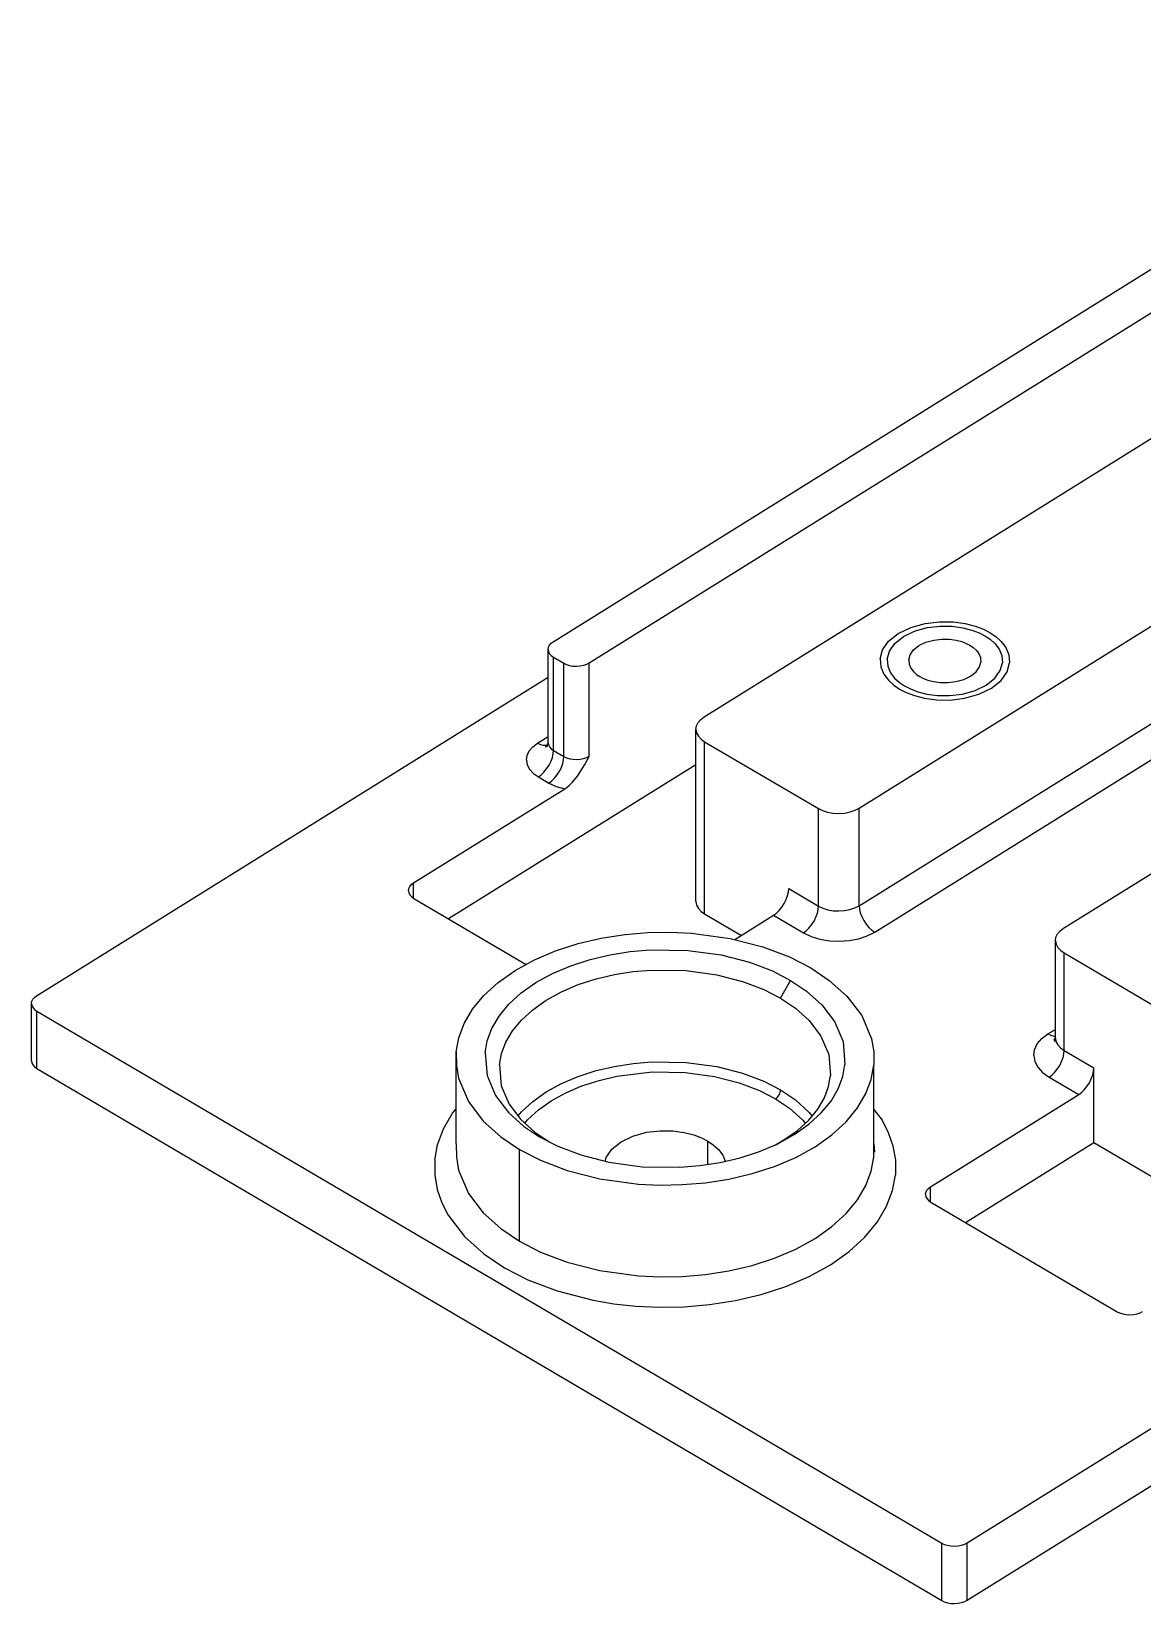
# Model space of a CAD drawing. Header units: millimetres. Extents: x -39.2 to 39.2, y -10.3 to 39.2.
# Drawn here: x -39.18 to -8.35, y -10.27 to 33.35 of the extents above; entities that cross this region are included whole.
import ezdxf

# ---------------------------------------------------------------- set-up
doc = ezdxf.new("R2010")
doc.units = ezdxf.units.MM
doc.layers.add('VISIBLE', color=7, linetype='Continuous')

msp = doc.modelspace()

# ---------------------------------------------------------------- linework, layer by layer
at = {"layer": 'VISIBLE'}
for p, q in [((-24.705, 16.419), (2.467, 33.351)), ((-23.701, 15.829), (3.471, 32.76)), ((-20.516, 14.33), (6.238, 31.001)), ((-16.212, 11.8), (10.542, 28.471)), ((-16.212, 9.093), (10.542, 25.764)), ((-15.781, 8.363), (10.972, 25.034)), ((-10.542, 8.467), (16.212, 25.138)), ((-13.214, -8.585), (39.039, 23.975)), ((-13.214, -10.177), (39.039, 22.383)), ((-15.395, 16.43), (-15.126, 16.646)), ((-15.126, 16.646), (-14.778, 16.815)), ((-14.983, 16.561), (-14.673, 16.712)), ((-14.778, 16.815), (-14.384, 16.924)), ((-14.673, 16.712), (-14.323, 16.809)), ((-14.384, 16.924), (-13.983, 16.972)), ((-14.323, 16.809), (-13.967, 16.852)), ((-13.983, 16.972), (-13.607, 16.967)), ((-13.967, 16.852), (-13.632, 16.847)), ((-13.632, 16.847), (-13.336, 16.807)), ((-13.607, 16.967), (-13.274, 16.922)), ((-13.336, 16.807), (-13.086, 16.743)), ((-13.274, 16.922), (-12.993, 16.85)), ((-13.086, 16.743), (-12.883, 16.665)), ((-12.993, 16.85), (-12.764, 16.762)), ((-12.883, 16.665), (-12.721, 16.581)), ((-12.764, 16.762), (-12.581, 16.668)), ((-12.721, 16.581), (-12.578, 16.486)), ((-12.581, 16.668), (-12.421, 16.561)), ((-24.846, 16.204), (-24.837, 16.266)), ((-24.846, 13.617), (-24.846, 16.204)), ((-24.846, 16.204), (-24.834, 16.142)), ((-24.837, 16.266), (-24.808, 16.325)), ((-24.834, 16.142), (-24.802, 16.084)), ((-24.808, 16.325), (-24.762, 16.376)), ((-24.762, 16.376), (-24.705, 16.419)), ((-15.633, 15.945), (-15.565, 16.189)), ((-15.565, 16.189), (-15.395, 16.43)), ((-15.433, 15.938), (-15.373, 16.155)), ((-15.373, 16.155), (-15.222, 16.37)), ((-15.222, 16.37), (-14.983, 16.561)), ((-14.796, 16.055), (-14.702, 16.189)), ((-14.702, 16.189), (-14.553, 16.309)), ((-14.553, 16.309), (-14.359, 16.402)), ((-14.359, 16.402), (-14.14, 16.463)), ((-14.14, 16.463), (-13.918, 16.49)), ((-13.918, 16.49), (-13.708, 16.487)), ((-13.708, 16.487), (-13.523, 16.462)), ((-13.523, 16.462), (-13.367, 16.422)), ((-13.367, 16.422), (-13.24, 16.373)), ((-13.24, 16.373), (-13.139, 16.321)), ((-13.139, 16.321), (-13.049, 16.261)), ((-13.049, 16.261), (-12.966, 16.186)), ((-12.966, 16.186), (-12.895, 16.092)), ((-12.578, 16.486), (-12.444, 16.365)), ((-12.444, 16.365), (-12.33, 16.216)), ((-12.421, 16.561), (-12.27, 16.425)), ((-12.33, 16.216), (-12.255, 16.038)), ((-12.27, 16.425), (-12.142, 16.257)), ((-12.142, 16.257), (-12.057, 16.057)), ((-24.802, 16.084), (-24.754, 16.034)), ((-24.754, 16.034), (-24.694, 15.992)), ((-24.694, 13.404), (-24.694, 15.992)), ((-24.694, 15.992), (-24.408, 15.823)), ((-24.408, 13.236), (-24.408, 15.823)), ((-24.408, 15.823), (-24.336, 15.788)), ((-24.336, 15.788), (-24.251, 15.761)), ((-24.251, 15.761), (-24.154, 15.743)), ((-24.154, 15.743), (-24.052, 15.737)), ((-24.052, 15.737), (-23.95, 15.745)), ((-23.95, 15.745), (-23.854, 15.764)), ((-23.854, 15.764), (-23.77, 15.793)), ((-23.77, 15.793), (-23.701, 15.829)), ((-23.701, 13.242), (-23.701, 15.829)), ((-15.633, 15.945), (-15.613, 15.717)), ((-15.613, 15.717), (-15.528, 15.517)), ((-15.433, 15.938), (-15.416, 15.736)), ((-15.416, 15.736), (-15.34, 15.558)), ((-14.834, 15.919), (-14.796, 16.055)), ((-14.834, 15.919), (-14.823, 15.793)), ((-14.823, 15.793), (-14.776, 15.681)), ((-12.968, 15.585), (-12.874, 15.719)), ((-12.895, 16.092), (-12.847, 15.981)), ((-12.874, 15.719), (-12.837, 15.855)), ((-12.847, 15.981), (-12.837, 15.855)), ((-12.298, 15.618), (-12.238, 15.835)), ((-12.255, 16.038), (-12.238, 15.835)), ((-12.106, 15.585), (-12.038, 15.829)), ((-12.057, 16.057), (-12.038, 15.829)), ((-39.039, 6.594), (-24.846, 15.438)), ((-15.528, 15.517), (-15.401, 15.349)), ((-15.401, 15.349), (-15.25, 15.213)), ((-15.34, 15.558), (-15.227, 15.409)), ((-15.227, 15.409), (-15.092, 15.288)), ((-15.092, 15.288), (-14.95, 15.192)), ((-14.776, 15.681), (-14.705, 15.588)), ((-14.705, 15.588), (-14.621, 15.513)), ((-14.621, 15.513), (-14.532, 15.453)), ((-14.532, 15.453), (-14.431, 15.401)), ((-14.431, 15.401), (-14.303, 15.352)), ((-14.303, 15.352), (-14.147, 15.312)), ((-14.147, 15.312), (-13.962, 15.287)), ((-13.962, 15.287), (-13.753, 15.284)), ((-13.753, 15.284), (-13.53, 15.311)), ((-13.53, 15.311), (-13.311, 15.371)), ((-13.311, 15.371), (-13.118, 15.465)), ((-13.118, 15.465), (-12.968, 15.585)), ((-12.687, 15.212), (-12.448, 15.404)), ((-12.544, 15.128), (-12.275, 15.344)), ((-12.448, 15.404), (-12.298, 15.618)), ((-12.275, 15.344), (-12.106, 15.585)), ((-15.25, 15.213), (-15.089, 15.105)), ((-15.089, 15.105), (-14.907, 15.012)), ((-14.95, 15.192), (-14.788, 15.109)), ((-14.907, 15.012), (-14.678, 14.924)), ((-14.788, 15.109), (-14.584, 15.031)), ((-14.678, 14.924), (-14.397, 14.852)), ((-14.584, 15.031), (-14.334, 14.967)), ((-14.397, 14.852), (-14.064, 14.806)), ((-14.334, 14.967), (-14.038, 14.926)), ((-14.038, 14.926), (-13.703, 14.922)), ((-13.703, 14.922), (-13.347, 14.965)), ((-13.687, 14.801), (-13.286, 14.849)), ((-13.347, 14.965), (-12.997, 15.062)), ((-13.286, 14.849), (-12.892, 14.959)), ((-12.997, 15.062), (-12.687, 15.212)), ((-12.892, 14.959), (-12.544, 15.128)), ((-14.064, 14.806), (-13.687, 14.801)), ((-20.742, 13.986), (-20.727, 14.085)), ((-20.742, 9.209), (-20.742, 13.986)), ((-20.742, 13.986), (-20.723, 13.886)), ((-20.727, 14.085), (-20.681, 14.178)), ((-20.681, 14.178), (-20.608, 14.261)), ((-20.608, 14.261), (-20.516, 14.33)), ((-25.27, 13.505), (-25.135, 13.608)), ((-25.135, 13.608), (-24.846, 13.788)), ((-25.135, 13.608), (-25.057, 13.569)), ((-25.057, 13.569), (-24.977, 13.548)), ((-24.977, 13.548), (-24.9, 13.547)), ((-24.913, 13.506), (-24.868, 13.541)), ((-24.902, 13.494), (-24.864, 13.547)), ((-24.9, 13.547), (-24.859, 13.56)), ((-24.879, 13.505), (-24.85, 13.585)), ((-24.856, 13.53), (-24.846, 13.617)), ((-24.846, 13.617), (-24.835, 13.558)), ((-24.835, 13.558), (-24.805, 13.502)), ((-20.723, 13.886), (-20.671, 13.794)), ((-20.671, 13.794), (-20.594, 13.712)), ((-20.594, 13.712), (-20.499, 13.645)), ((-20.499, 8.869), (-20.499, 13.645)), ((-20.499, 13.645), (-17.343, 11.79)), ((-25.446, 13.134), (-25.428, 13.264)), ((-25.446, 13.134), (-25.422, 13.004)), ((-25.428, 13.264), (-25.368, 13.39)), ((-25.368, 13.39), (-25.27, 13.505)), ((-24.817, 12.99), (-24.763, 13.101)), ((-24.805, 13.502), (-24.758, 13.45)), ((-24.763, 13.101), (-24.724, 13.21)), ((-24.758, 13.45), (-24.694, 13.404)), ((-24.724, 13.21), (-24.701, 13.313)), ((-24.701, 13.313), (-24.694, 13.404)), ((-24.694, 13.404), (-24.408, 13.236)), ((-24.437, 13.042), (-24.415, 13.144)), ((-24.415, 13.144), (-24.408, 13.236)), ((-24.408, 13.236), (-24.331, 13.199)), ((-24.331, 13.199), (-24.244, 13.172)), ((-24.244, 13.172), (-24.15, 13.155)), ((-24.15, 13.155), (-24.052, 13.15)), ((-24.052, 13.15), (-23.954, 13.157)), ((-24.052, 13.15), (-23.954, 13.157)), ((-24.052, 13.15), (-23.954, 13.157)), ((-23.954, 13.157), (-23.861, 13.175)), ((-23.954, 13.157), (-23.861, 13.175)), ((-23.954, 13.157), (-23.861, 13.175)), ((-23.861, 13.175), (-23.775, 13.204)), ((-23.861, 13.175), (-23.775, 13.204)), ((-23.861, 13.175), (-23.775, 13.204)), ((-23.823, 13.016), (-23.757, 13.136)), ((-23.775, 13.204), (-23.701, 13.242)), ((-23.775, 13.204), (-23.701, 13.242)), ((-23.775, 13.204), (-23.701, 13.242)), ((-23.757, 13.136), (-23.733, 13.181)), ((-23.757, 13.136), (-23.733, 13.181)), ((-23.757, 13.136), (-23.733, 13.181)), ((-23.733, 13.181), (-23.723, 13.2)), ((-23.733, 13.181), (-23.723, 13.2)), ((-23.733, 13.181), (-23.723, 13.2)), ((-23.723, 13.2), (-23.715, 13.215)), ((-23.715, 13.215), (-23.709, 13.226)), ((-23.709, 13.226), (-23.706, 13.231)), ((-23.706, 13.231), (-23.704, 13.235)), ((-23.704, 13.235), (-23.703, 13.238)), ((-23.703, 13.238), (-23.702, 13.239)), ((-23.702, 13.239), (-23.701, 13.24)), ((-23.701, 13.242), (-23.701, 13.242)), ((-23.701, 13.242), (-23.701, 13.242)), ((-23.701, 13.242), (-23.701, 13.242)), ((-23.701, 13.242), (-23.701, 13.242)), ((-23.701, 13.242), (-23.701, 13.242)), ((-23.701, 13.242), (-23.701, 13.242)), ((-23.701, 13.242), (-23.701, 13.242)), ((-23.701, 13.241), (-23.701, 13.242)), ((-23.701, 13.241), (-23.701, 13.241)), ((-23.701, 13.24), (-23.701, 13.241)), ((-27.611, 8.735), (-20.742, 13.016)), ((-25.422, 13.004), (-25.356, 12.88)), ((-25.356, 12.88), (-25.252, 12.766)), ((-25.252, 12.766), (-25.112, 12.666)), ((-25.112, 12.666), (-25.036, 12.722)), ((-25.112, 12.666), (-24.826, 12.498)), ((-25.036, 12.722), (-24.959, 12.796)), ((-24.959, 12.796), (-24.884, 12.887)), ((-24.884, 12.887), (-24.817, 12.99)), ((-24.672, 12.627), (-24.597, 12.718)), ((-24.597, 12.718), (-24.53, 12.822)), ((-24.53, 12.822), (-24.476, 12.932)), ((-24.476, 12.932), (-24.437, 13.042)), ((-24.175, 12.513), (-24.031, 12.687)), ((-24.031, 12.687), (-23.914, 12.862)), ((-23.914, 12.862), (-23.823, 13.016)), ((-28.577, 9.725), (-24.383, 12.339)), ((-24.826, 12.498), (-24.749, 12.553)), ((-24.826, 12.498), (-24.62, 12.402)), ((-24.749, 12.553), (-24.672, 12.627)), ((-24.62, 12.402), (-24.383, 12.339)), ((-24.383, 12.339), (-24.382, 12.34)), ((-24.383, 12.339), (-24.383, 12.339)), ((-24.383, 12.339), (-24.383, 12.339)), ((-24.383, 12.339), (-24.383, 12.339)), ((-24.383, 12.339), (-24.383, 12.339)), ((-24.383, 12.339), (-24.383, 12.339)), ((-24.382, 12.34), (-24.382, 12.34)), ((-24.382, 12.34), (-24.381, 12.34)), ((-24.381, 12.34), (-24.379, 12.342)), ((-24.379, 12.342), (-24.376, 12.343)), ((-24.376, 12.343), (-24.373, 12.345)), ((-24.373, 12.345), (-24.366, 12.35)), ((-24.366, 12.35), (-24.345, 12.364)), ((-24.345, 12.364), (-24.318, 12.384)), ((-24.318, 12.384), (-24.251, 12.44)), ((-24.251, 12.44), (-24.175, 12.513)), ((-17.343, 9.083), (-17.343, 11.79)), ((-17.343, 11.79), (-17.229, 11.735)), ((-16.323, 11.743), (-16.212, 11.8)), ((-16.212, 9.093), (-16.212, 11.8)), ((-17.229, 11.735), (-17.093, 11.69)), ((-17.093, 11.69), (-16.938, 11.662)), ((-16.938, 11.662), (-16.774, 11.653)), ((-16.774, 11.653), (-16.61, 11.665)), ((-16.61, 11.665), (-16.457, 11.696)), ((-16.457, 11.696), (-16.323, 11.743)), ((-28.71, 9.572), (-28.68, 9.631)), ((-28.68, 9.631), (-28.635, 9.682)), ((-28.635, 9.682), (-28.577, 9.725)), ((-28.577, 9.305), (-28.577, 9.725)), ((-28.719, 9.51), (-28.71, 9.572)), ((-28.719, 9.51), (-28.707, 9.448)), ((-28.707, 9.448), (-28.675, 9.39)), ((-28.675, 9.39), (-28.627, 9.339)), ((-28.627, 9.339), (-28.567, 9.297)), ((-28.567, 9.297), (-25.451, 7.466)), ((-20.742, 9.209), (-20.723, 9.11)), ((-18.289, 9.153), (-18.235, 9.264)), ((-18.235, 9.264), (-18.196, 9.373)), ((-18.196, 9.373), (-18.174, 9.476)), ((-18.174, 9.476), (-18.167, 9.567)), ((-18.167, 9.567), (-18.167, 9.567)), ((-18.167, 9.567), (-17.343, 9.083)), ((-20.723, 9.11), (-20.671, 9.017)), ((-20.671, 9.017), (-20.594, 8.936)), ((-20.594, 8.936), (-20.499, 8.869)), ((-20.499, 8.869), (-19.481, 8.27)), ((-19.666, 8.155), (-18.585, 8.829)), ((-18.585, 8.829), (-18.508, 8.885)), ((-18.585, 8.829), (-17.761, 8.345)), ((-18.508, 8.885), (-18.431, 8.959)), ((-18.431, 8.959), (-18.356, 9.05)), ((-18.356, 9.05), (-18.289, 9.153)), ((-17.465, 8.669), (-17.411, 8.78)), ((-17.411, 8.78), (-17.372, 8.889)), ((-17.372, 8.889), (-17.35, 8.992)), ((-17.35, 8.992), (-17.343, 9.083)), ((-17.343, 9.083), (-17.22, 9.024)), ((-17.22, 9.024), (-17.081, 8.981)), ((-17.081, 8.981), (-16.93, 8.955)), ((-16.93, 8.955), (-16.774, 8.947)), ((-16.93, 8.955), (-16.774, 8.947)), ((-16.93, 8.955), (-16.774, 8.947)), ((-16.774, 8.947), (-16.618, 8.957)), ((-16.774, 8.947), (-16.618, 8.957)), ((-16.774, 8.947), (-16.618, 8.957)), ((-16.618, 8.957), (-16.469, 8.986)), ((-16.469, 8.986), (-16.332, 9.032)), ((-16.332, 9.032), (-16.212, 9.093)), ((-16.212, 9.093), (-16.205, 9.002)), ((-16.205, 9.002), (-16.182, 8.9)), ((-16.182, 8.9), (-16.142, 8.791)), ((-16.142, 8.791), (-16.086, 8.682)), ((-23.367, 8.194), (-22.717, 8.296)), ((-22.717, 8.296), (-22.076, 8.35)), ((-22.076, 8.35), (-21.454, 8.361)), ((-21.454, 8.361), (-20.862, 8.333)), ((-20.862, 8.333), (-19.789, 8.187)), ((-17.761, 8.345), (-17.685, 8.401)), ((-17.761, 8.345), (-17.546, 8.242)), ((-17.685, 8.401), (-17.607, 8.475)), ((-17.607, 8.475), (-17.532, 8.566)), ((-17.532, 8.566), (-17.465, 8.669)), ((-16.086, 8.682), (-16.017, 8.579)), ((-16.086, 8.682), (-16.017, 8.579)), ((-16.017, 8.579), (-15.94, 8.489)), ((-16.017, 8.579), (-15.94, 8.489)), ((-15.991, 8.256), (-15.781, 8.363)), ((-15.94, 8.489), (-15.86, 8.417)), ((-15.86, 8.417), (-15.781, 8.363)), ((-10.753, 8.222), (-10.707, 8.316)), ((-10.707, 8.316), (-10.634, 8.399)), ((-10.634, 8.399), (-10.542, 8.467)), ((-24.636, 7.842), (-24.012, 8.043)), ((-24.012, 8.043), (-23.367, 8.194)), ((-22.563, 7.821), (-22.01, 7.867)), ((-22.01, 7.867), (-20.963, 7.853)), ((-20.963, 7.853), (-20.038, 7.727)), ((-19.789, 8.187), (-18.884, 7.954)), ((-18.884, 7.954), (-18.145, 7.672)), ((-17.546, 8.242), (-17.302, 8.166)), ((-17.302, 8.166), (-17.039, 8.12)), ((-17.039, 8.12), (-16.765, 8.106)), ((-16.765, 8.106), (-16.492, 8.125)), ((-16.492, 8.125), (-16.231, 8.175)), ((-16.231, 8.175), (-15.991, 8.256)), ((-10.768, 8.123), (-10.753, 8.222)), ((-10.768, 5.416), (-10.768, 8.123)), ((-10.768, 8.123), (-10.748, 8.024)), ((-10.748, 8.024), (-10.697, 7.931)), ((-10.697, 7.931), (-10.62, 7.85)), ((-25.759, 7.297), (-25.223, 7.592)), ((-25.223, 7.592), (-24.636, 7.842)), ((-24.723, 7.214), (-24.217, 7.429)), ((-24.217, 7.429), (-23.679, 7.603)), ((-23.679, 7.603), (-23.123, 7.733)), ((-23.123, 7.733), (-22.563, 7.821)), ((-20.038, 7.727), (-19.258, 7.526)), ((-19.258, 7.526), (-18.621, 7.283)), ((-18.145, 7.672), (-17.557, 7.37)), ((-10.62, 7.85), (-10.525, 7.783)), ((-10.525, 5.076), (-10.525, 7.783)), ((-10.525, 7.783), (-7.369, 5.928)), ((-26.229, 6.965), (-25.759, 7.297)), ((-25.185, 6.96), (-24.723, 7.214)), ((-24.007, 6.905), (-23.513, 7.065)), ((-23.513, 7.065), (-23.001, 7.184)), ((-23.001, 7.184), (-22.486, 7.265)), ((-22.486, 7.265), (-21.977, 7.308)), ((-21.977, 7.308), (-21.014, 7.295)), ((-21.014, 7.295), (-20.163, 7.178)), ((-20.163, 7.178), (-19.445, 6.994)), ((-19.445, 6.994), (-18.859, 6.77)), ((-18.621, 7.283), (-18.114, 7.022)), ((-18.393, 6.53), (-18.114, 7.022)), ((-18.114, 7.022), (-17.669, 6.723)), ((-17.557, 7.37), (-17.04, 7.023)), ((-17.04, 7.023), (-16.554, 6.584)), ((-39.142, 6.5), (-39.096, 6.551)), ((-39.096, 6.551), (-39.039, 6.594)), ((-26.94, 6.219), (-26.625, 6.602)), ((-26.625, 6.602), (-26.229, 6.965)), ((-25.932, 6.361), (-25.591, 6.673)), ((-25.591, 6.673), (-25.185, 6.96)), ((-24.898, 6.473), (-24.473, 6.706)), ((-24.473, 6.706), (-24.007, 6.905)), ((-18.859, 6.77), (-18.393, 6.53)), ((-17.669, 6.723), (-17.249, 6.345)), ((-16.554, 6.584), (-16.142, 6.043)), ((-39.18, 6.379), (-39.171, 6.441)), ((-39.18, 4.787), (-39.18, 6.379)), ((-39.18, 6.379), (-39.168, 6.317)), ((-39.171, 6.441), (-39.142, 6.5)), ((-39.168, 6.317), (-39.136, 6.259)), ((-39.136, 6.259), (-39.088, 6.208)), ((-39.088, 6.208), (-39.029, 6.166)), ((-39.029, 4.574), (-39.029, 6.166)), ((-39.029, 6.166), (-13.921, -8.591)), ((-27.171, 5.825), (-26.94, 6.219)), ((-26.203, 6.03), (-25.932, 6.361)), ((-25.585, 5.922), (-25.271, 6.209)), ((-25.271, 6.209), (-24.898, 6.473)), ((-18.393, 6.53), (-17.983, 6.255)), ((-17.983, 6.255), (-17.597, 5.907)), ((-17.249, 6.345), (-16.895, 5.879)), ((-27.319, 5.428), (-27.171, 5.825)), ((-26.53, 5.349), (-26.402, 5.69)), ((-26.402, 5.69), (-26.203, 6.03)), ((-25.835, 5.618), (-25.585, 5.922)), ((-17.597, 5.907), (-17.271, 5.478)), ((-16.895, 5.879), (-16.659, 5.323)), ((-16.142, 6.043), (-15.869, 5.399)), ((-27.39, 5.039), (-27.319, 5.428)), ((-26.591, 5.013), (-26.53, 5.349)), ((-26.135, 4.991), (-26.018, 5.305)), ((-26.018, 5.305), (-25.835, 5.618)), ((-17.271, 5.478), (-17.054, 4.967)), ((-16.659, 5.323), (-16.605, 4.691)), ((-15.869, 5.399), (-15.806, 5.041)), ((-11.345, 5.099), (-11.269, 5.259)), ((-11.269, 5.259), (-11.143, 5.406)), ((-11.143, 5.406), (-10.972, 5.536)), ((-10.972, 5.536), (-10.768, 5.663)), ((-10.972, 5.536), (-10.894, 5.498)), ((-10.894, 5.498), (-10.814, 5.477)), ((-10.814, 5.477), (-10.768, 5.476)), ((-10.802, 5.363), (-10.772, 5.406)), ((-10.796, 5.34), (-10.768, 5.416)), ((-10.787, 5.407), (-10.768, 5.421)), ((-10.778, 5.329), (-10.768, 5.416)), ((-10.768, 5.416), (-10.75, 5.322)), ((-10.75, 5.322), (-10.702, 5.232)), ((-27.39, 2.491), (-27.39, 5.039)), ((-27.39, 5.039), (-27.389, 4.662)), ((-26.591, 5.013), (-26.537, 4.38)), ((-26.191, 4.682), (-26.135, 4.991)), ((-17.054, 4.967), (-17.004, 4.385)), ((-15.806, 5.041), (-15.806, 4.665)), ((-11.368, 4.933), (-11.345, 5.099)), ((-11.368, 4.933), (-11.337, 4.768)), ((-10.702, 5.232), (-10.627, 5.149)), ((-10.627, 5.149), (-10.525, 5.076)), ((-10.593, 4.772), (-10.555, 4.882)), ((-10.555, 4.882), (-10.532, 4.985)), ((-10.532, 4.985), (-10.525, 5.076)), ((-10.525, 5.076), (-9.702, 4.592)), ((-39.18, 4.787), (-39.168, 4.725)), ((-39.168, 4.725), (-39.136, 4.667)), ((-39.136, 4.667), (-39.088, 4.616)), ((-39.088, 4.616), (-39.029, 4.574)), ((-39.029, 4.574), (-13.921, -10.183)), ((-27.389, 4.662), (-27.327, 4.305)), ((-26.537, 4.38), (-26.301, 3.824)), ((-26.191, 4.682), (-26.142, 4.099)), ((-24.007, 4.357), (-23.513, 4.517)), ((-23.513, 4.517), (-23.001, 4.637)), ((-23.429, 4.248), (-22.94, 4.363)), ((-23.001, 4.637), (-22.486, 4.717)), ((-22.94, 4.363), (-21.96, 4.48)), ((-22.486, 4.717), (-21.977, 4.76)), ((-21.977, 4.76), (-21.014, 4.747)), ((-21.96, 4.48), (-21.039, 4.468)), ((-21.039, 4.468), (-20.226, 4.357)), ((-21.014, 4.747), (-20.163, 4.631)), ((-20.163, 4.631), (-19.445, 4.446)), ((-19.445, 4.446), (-18.859, 4.223)), ((-17.06, 4.076), (-17.004, 4.385)), ((-16.666, 4.355), (-16.605, 4.691)), ((-15.877, 4.275), (-15.806, 4.665)), ((-15.806, 2.117), (-15.806, 4.665)), ((-11.337, 4.768), (-11.253, 4.61)), ((-11.253, 4.61), (-11.12, 4.465)), ((-11.12, 4.465), (-10.943, 4.338)), ((-10.943, 4.338), (-10.867, 4.393)), ((-10.867, 4.393), (-10.789, 4.467)), ((-10.789, 4.467), (-10.715, 4.558)), ((-10.715, 4.558), (-10.648, 4.662)), ((-10.648, 4.662), (-10.593, 4.772)), ((-9.77, 4.288), (-9.731, 4.398)), ((-9.731, 4.398), (-9.709, 4.501)), ((-9.709, 4.501), (-9.702, 4.592)), ((-9.702, 2.522), (-9.702, 4.592)), ((-27.327, 4.305), (-27.053, 3.66)), ((-26.142, 4.099), (-25.925, 3.588)), ((-24.898, 3.925), (-24.473, 4.159)), ((-24.473, 4.159), (-24.007, 4.357)), ((-24.348, 3.905), (-23.903, 4.095)), ((-23.903, 4.095), (-23.429, 4.248)), ((-20.226, 4.357), (-19.539, 4.18)), ((-19.539, 4.18), (-18.979, 3.966)), ((-18.979, 3.966), (-18.532, 3.737)), ((-18.859, 4.223), (-18.393, 3.983)), ((-18.403, 3.918), (-18.395, 3.952)), ((-18.395, 3.952), (-18.393, 3.983)), ((-18.393, 3.983), (-17.983, 3.708)), ((-17.178, 3.762), (-17.06, 4.076)), ((-16.993, 3.673), (-16.794, 4.013)), ((-16.794, 4.013), (-16.666, 4.355)), ((-16.025, 3.879), (-15.877, 4.275)), ((-10.943, 4.338), (-10.12, 3.854)), ((-10.044, 3.909), (-9.966, 3.983)), ((-9.966, 3.983), (-9.891, 4.074)), ((-9.891, 4.074), (-9.824, 4.178)), ((-9.824, 4.178), (-9.77, 4.288)), ((-27.053, 3.66), (-26.642, 3.119)), ((-26.301, 3.824), (-25.946, 3.358)), ((-25.925, 3.588), (-25.599, 3.159)), ((-25.585, 3.374), (-25.271, 3.662)), ((-25.271, 3.662), (-24.898, 3.925)), ((-25.111, 3.43), (-24.754, 3.682)), ((-24.754, 3.682), (-24.348, 3.905)), ((-18.532, 3.737), (-18.507, 3.755)), ((-18.532, 3.737), (-18.141, 3.474)), ((-18.507, 3.755), (-18.481, 3.78)), ((-18.481, 3.78), (-18.456, 3.81)), ((-18.456, 3.81), (-18.434, 3.845)), ((-18.434, 3.845), (-18.416, 3.882)), ((-18.416, 3.882), (-18.403, 3.918)), ((-17.983, 3.708), (-17.597, 3.36)), ((-17.361, 3.449), (-17.178, 3.762)), ((-17.264, 3.343), (-16.993, 3.673)), ((-16.256, 3.485), (-16.025, 3.879)), ((-14.23, 1.293), (-10.12, 3.854)), ((-10.12, 3.854), (-10.044, 3.909)), ((-27.747, 2.9), (-27.492, 3.335)), ((-27.492, 3.335), (-27.39, 3.46)), ((-26.642, 3.119), (-26.155, 2.681)), ((-25.946, 3.358), (-25.527, 2.98)), ((-25.677, 3.262), (-25.585, 3.374)), ((-25.599, 3.159), (-25.212, 2.811)), ((-25.489, 3.061), (-25.412, 3.155)), ((-25.412, 3.155), (-25.111, 3.43)), ((-18.141, 3.474), (-17.771, 3.141)), ((-17.925, 2.858), (-17.611, 3.145)), ((-17.771, 3.141), (-17.707, 3.057)), ((-17.611, 3.145), (-17.361, 3.449)), ((-17.605, 3.03), (-17.264, 3.343)), ((-17.597, 3.36), (-17.519, 3.257)), ((-16.966, 2.739), (-16.571, 3.101)), ((-16.571, 3.101), (-16.256, 3.485)), ((-15.806, 3.442), (-15.578, 3.142)), ((-15.578, 3.142), (-15.403, 2.8)), ((-27.911, 2.463), (-27.747, 2.9)), ((-26.155, 2.681), (-25.639, 2.334)), ((-25.527, 2.98), (-25.081, 2.681)), ((-25.212, 2.811), (-24.812, 2.543)), ((-25.081, 2.681), (-24.574, 2.42)), ((-22.817, 2.543), (-22.488, 2.703)), ((-22.488, 2.703), (-22.117, 2.806)), ((-22.117, 2.806), (-21.738, 2.852)), ((-21.738, 2.852), (-21.382, 2.847)), ((-21.382, 2.847), (-21.068, 2.804)), ((-21.068, 2.804), (-20.802, 2.736)), ((-20.802, 2.736), (-20.586, 2.653)), ((-20.586, 2.653), (-20.414, 2.565)), ((-18.473, 2.49), (-18.011, 2.744)), ((-18.298, 2.594), (-17.925, 2.858)), ((-18.011, 2.744), (-17.605, 3.03)), ((-17.437, 2.406), (-16.966, 2.739)), ((-15.403, 2.8), (-15.276, 2.43)), ((-27.989, 2.033), (-27.911, 2.463)), ((-27.39, 2.5), (-27.39, 2.504)), ((-27.39, 2.491), (-27.389, 2.115)), ((-25.639, -0.214), (-25.639, 2.334)), ((-25.639, 2.334), (-25.051, 2.031)), ((-24.574, 2.42), (-23.938, 2.178)), ((-23.231, 2.112), (-23.071, 2.34)), ((-23.071, 2.34), (-22.817, 2.543)), ((-20.414, 1.917), (-20.414, 2.565)), ((-20.414, 2.565), (-20.262, 2.463)), ((-20.262, 2.463), (-20.119, 2.334)), ((-20.119, 2.334), (-19.999, 2.176)), ((-19.517, 2.1), (-18.979, 2.274)), ((-18.979, 2.274), (-18.473, 2.49)), ((-18.537, 2.462), (-18.298, 2.594)), ((-17.973, 2.112), (-17.437, 2.406)), ((-15.806, 2.491), (-15.786, 2.258)), ((-15.276, 2.43), (-15.207, 2.036)), ((-13.264, 0.303), (-9.702, 2.522)), ((-9.702, 2.522), (-7.369, 1.151)), ((-27.989, 2.033), (-27.989, 1.618)), ((-27.389, 2.115), (-27.327, 1.757)), ((-27.327, 1.757), (-27.053, 1.113)), ((-25.051, 2.031), (-24.312, 1.75)), ((-24.312, 1.75), (-23.407, 1.517)), ((-23.938, 2.178), (-23.157, 1.977)), ((-23.261, 2.004), (-23.231, 2.112)), ((-23.157, 1.977), (-22.233, 1.85)), ((-22.233, 1.85), (-21.186, 1.836)), ((-21.186, 1.836), (-20.633, 1.883)), ((-20.633, 1.883), (-20.072, 1.97)), ((-20.072, 1.97), (-19.517, 2.1)), ((-19.999, 2.176), (-19.926, 2.004)), ((-19.184, 1.66), (-18.56, 1.862)), ((-18.56, 1.862), (-17.973, 2.112)), ((-15.877, 1.728), (-15.806, 2.117)), ((-15.877, 1.728), (-15.806, 2.117)), ((-15.207, 2.036), (-15.207, 1.62)), ((-27.989, 1.618), (-27.92, 1.223)), ((-23.407, 1.517), (-22.334, 1.37)), ((-22.334, 1.37), (-21.742, 1.343)), ((-21.742, 1.343), (-21.12, 1.354)), ((-21.12, 1.354), (-20.478, 1.408)), ((-20.478, 1.408), (-19.828, 1.509)), ((-19.828, 1.509), (-19.184, 1.66)), ((-16.256, 0.937), (-16.025, 1.331)), ((-16.025, 1.331), (-15.877, 1.728)), ((-15.285, 1.19), (-15.207, 1.62)), ((-27.92, 1.223), (-27.793, 0.853)), ((-27.053, 1.113), (-26.642, 0.572)), ((-16.571, 0.554), (-16.256, 0.937)), ((-15.449, 0.753), (-15.285, 1.19)), ((-14.372, 1.077), (-14.362, 1.139)), ((-14.372, 1.077), (-14.359, 1.015)), ((-14.362, 1.139), (-14.333, 1.198)), ((-14.359, 1.015), (-14.328, 0.958)), ((-14.333, 1.198), (-14.288, 1.25)), ((-14.328, 0.958), (-14.279, 0.907)), ((-14.288, 1.25), (-14.23, 1.293)), ((-14.279, 0.907), (-14.22, 0.865)), ((-14.23, 0.872), (-14.23, 1.293)), ((-27.793, 0.853), (-27.618, 0.512)), ((-27.618, 0.512), (-27.164, -0.085)), ((-26.642, 0.572), (-26.155, 0.133)), ((-16.966, 0.191), (-16.571, 0.554)), ((-15.703, 0.318), (-15.449, 0.753)), ((-14.22, 0.865), (-9.055, -2.171)), ((-26.155, 0.133), (-25.639, -0.214)), ((-17.437, -0.141), (-16.966, 0.191)), ((-16.051, -0.105), (-15.703, 0.318)), ((-27.164, -0.085), (-26.627, -0.569)), ((-25.639, -0.214), (-25.051, -0.516)), ((-18.56, -0.686), (-17.973, -0.436)), ((-17.973, -0.436), (-17.437, -0.141)), ((-16.487, -0.505), (-16.051, -0.105)), ((-26.627, -0.569), (-26.057, -0.952)), ((-25.051, -0.516), (-24.312, -0.798)), ((-25.051, -0.516), (-24.312, -0.798)), ((-24.312, -0.798), (-23.407, -1.031)), ((-19.184, -0.887), (-18.56, -0.686)), ((-17.598, -1.197), (-17.007, -0.872)), ((-17.007, -0.872), (-16.487, -0.505)), ((-26.057, -0.952), (-25.408, -1.285)), ((-25.408, -1.285), (-24.593, -1.596)), ((-23.407, -1.031), (-22.334, -1.177)), ((-22.334, -1.177), (-21.742, -1.205)), ((-21.742, -1.205), (-21.12, -1.194)), ((-21.12, -1.194), (-20.478, -1.14)), ((-21.12, -1.194), (-20.478, -1.14)), ((-20.478, -1.14), (-19.828, -1.038)), ((-19.828, -1.038), (-19.184, -0.887)), ((-18.246, -1.473), (-17.598, -1.197)), ((-24.593, -1.596), (-23.594, -1.853)), ((-19.645, -1.862), (-18.934, -1.695)), ((-18.934, -1.695), (-18.246, -1.473)), ((-23.594, -1.853), (-23.024, -1.949)), ((-23.024, -1.949), (-22.41, -2.015)), ((-22.41, -2.015), (-21.757, -2.045)), ((-21.757, -2.045), (-21.071, -2.033)), ((-21.071, -2.033), (-20.363, -1.974)), ((-20.363, -1.974), (-19.645, -1.862)), ((-9.055, -2.171), (-8.984, -2.206)), ((-8.417, -2.201), (-8.348, -2.165)), ((-8.984, -2.206), (-8.899, -2.233)), ((-8.899, -2.233), (-8.802, -2.251)), ((-8.802, -2.251), (-8.699, -2.257)), ((-8.699, -2.257), (-8.597, -2.249)), ((-8.597, -2.249), (-8.501, -2.23)), ((-8.501, -2.23), (-8.417, -2.201)), ((-13.921, -10.183), (-13.921, -8.591)), ((-13.921, -8.591), (-13.85, -8.626)), ((-13.85, -8.626), (-13.765, -8.653)), ((-13.765, -8.653), (-13.668, -8.671)), ((-13.668, -8.671), (-13.565, -8.676)), ((-13.565, -8.676), (-13.463, -8.669)), ((-13.463, -8.669), (-13.368, -8.65)), ((-13.368, -8.65), (-13.283, -8.621)), ((-13.283, -8.621), (-13.214, -8.585)), ((-13.214, -10.177), (-13.214, -8.585)), ((-13.921, -10.183), (-13.85, -10.218)), ((-13.85, -10.218), (-13.765, -10.245)), ((-13.765, -10.245), (-13.668, -10.263)), ((-13.668, -10.263), (-13.565, -10.269)), ((-13.565, -10.269), (-13.463, -10.261)), ((-13.463, -10.261), (-13.368, -10.242)), ((-13.368, -10.242), (-13.283, -10.213)), ((-13.283, -10.213), (-13.214, -10.177))]:
    msp.add_line(p, q, dxfattribs=at)

doc.saveas('drawing.dxf')
